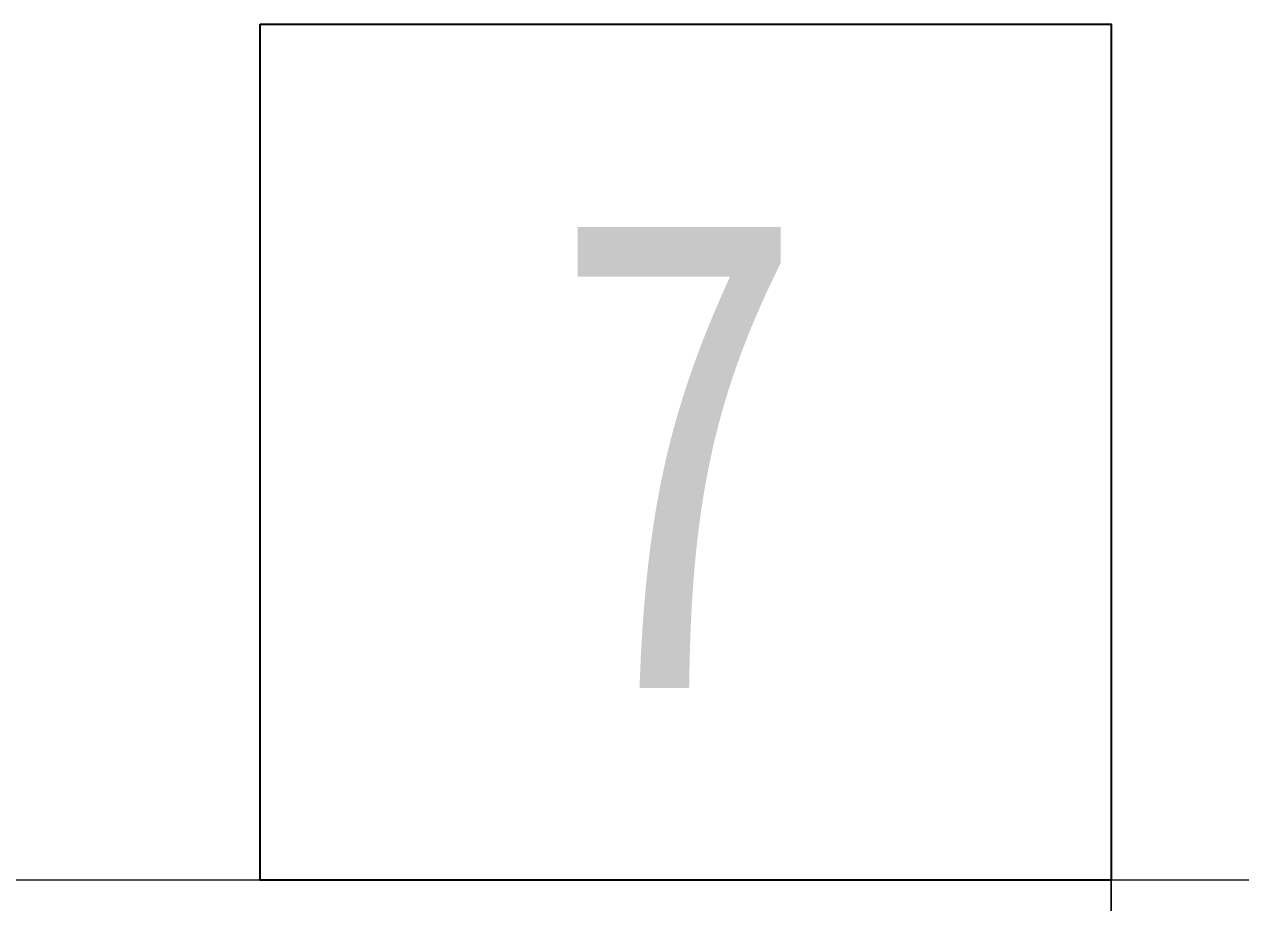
# Model space of a CAD drawing. Extents: x 409931 to 937299, y -508824 to 132289.
# Drawn here: x 636140 to 656635, y -175003 to -160200 of the extents above; entities that cross this region are included whole.
import ezdxf

# ---------------------------------------------------------------- set-up
doc = ezdxf.new("R2010")
doc.units = 0
doc.header["$LTSCALE"] = 1500
doc.header["$MEASUREMENT"] = 0
doc.layers.add('07m', color=36, linetype='Continuous')
doc.layers.add('TK', color=151, linetype='Continuous', lineweight=13)
doc.styles.add('仿宋体', font='', dxfattribs={"width": 0.8})
doc.styles.get('仿宋体').set_extended_font_data('SimSun')

# ---------------------------------------------------------------- blocks, each defined once
blk = doc.blocks.new('A1')
at = {"layer": 'TK'}
for p, q in [((0, 29700), (-42050, 29700)), ((-42050, 29700), (-42050, 0)), ((0, 0), (0, 29700))]:
    blk.add_line(p, q, dxfattribs=at)

msp = doc.modelspace()

# ---------------------------------------------------------------- linework, layer by layer
at = {"layer": '07m', "color": 2}
msp.add_lwpolyline([(640115.8286021762, -160200.0057666604), (654454.8286021762, -160200.0057666604), (654454.8286021762, -174623.5057666604), (640115.8286021762, -174623.5057666604)], close=True, dxfattribs=at)

# ---------------------------------------------------------------- block references
at = {"layer": 'TK'}
for p in [(654454.8286021762, -204323.5057666604), (696504.8286021762, -204323.5057666604)]:
    msp.add_blockref('A1', p, dxfattribs=at)

# ---------------------------------------------------------------- texts
at = {"layer": '07m', "color": 2, "style": '仿宋体', "width": 0.8}
msp.add_text('7', height=8000, dxfattribs=at).set_placement((644981.7354642984, -171387.6961553493))

doc.saveas('drawing.dxf')
